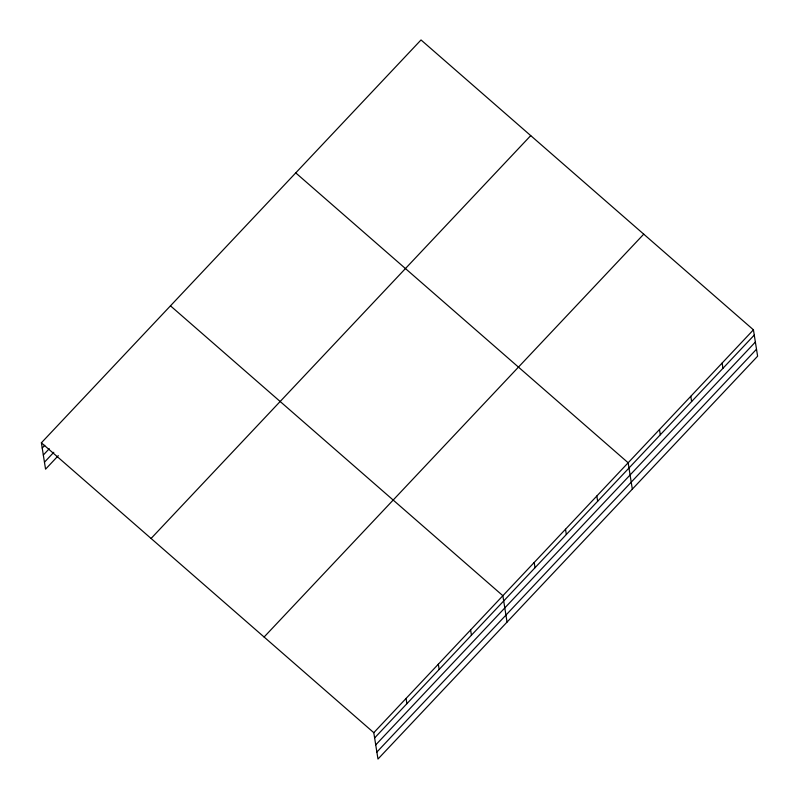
<?xml version="1.0" encoding="UTF-8"?>
<svg xmlns="http://www.w3.org/2000/svg" width="799" height="799" viewBox="0 0 799 799"><rect width="100%" height="100%" fill="white"/><g stroke="black" fill="none" stroke-linecap="round" stroke-linejoin="round"><path stroke-width="1.2" d="M41.388 442.806L421.023 39.95L753.437 329.827L757.612 356.194L377.977 759.05L373.792 732.683L41.388 442.806L45.563 469.173L58.307 455.66M42.217 448.049L44.764 445.343M43.326 455.021L49.268 448.708M44.464 462.202L53.803 452.284M151.081 538.466L530.726 135.61M264.099 637.023L643.744 234.167M373.792 732.683L753.437 329.827M374.631 737.926L754.266 335.071M375.73 744.898L755.365 342.042M376.868 752.079L756.503 349.223M295.75 172.894L628.154 462.771L632.329 489.138M170.467 305.837L502.871 595.714L507.045 622.081M722.116 363.066L722.945 368.309M690.795 396.294L691.624 401.537M659.475 429.532L660.304 434.776M596.833 496.009L597.662 501.243M565.512 529.238L566.341 534.481M534.191 562.476L535.02 567.719M470.601 629.952L471.44 635.195M438.331 664.199L439.17 669.442M406.062 698.436L406.901 703.679"/></g></svg>
